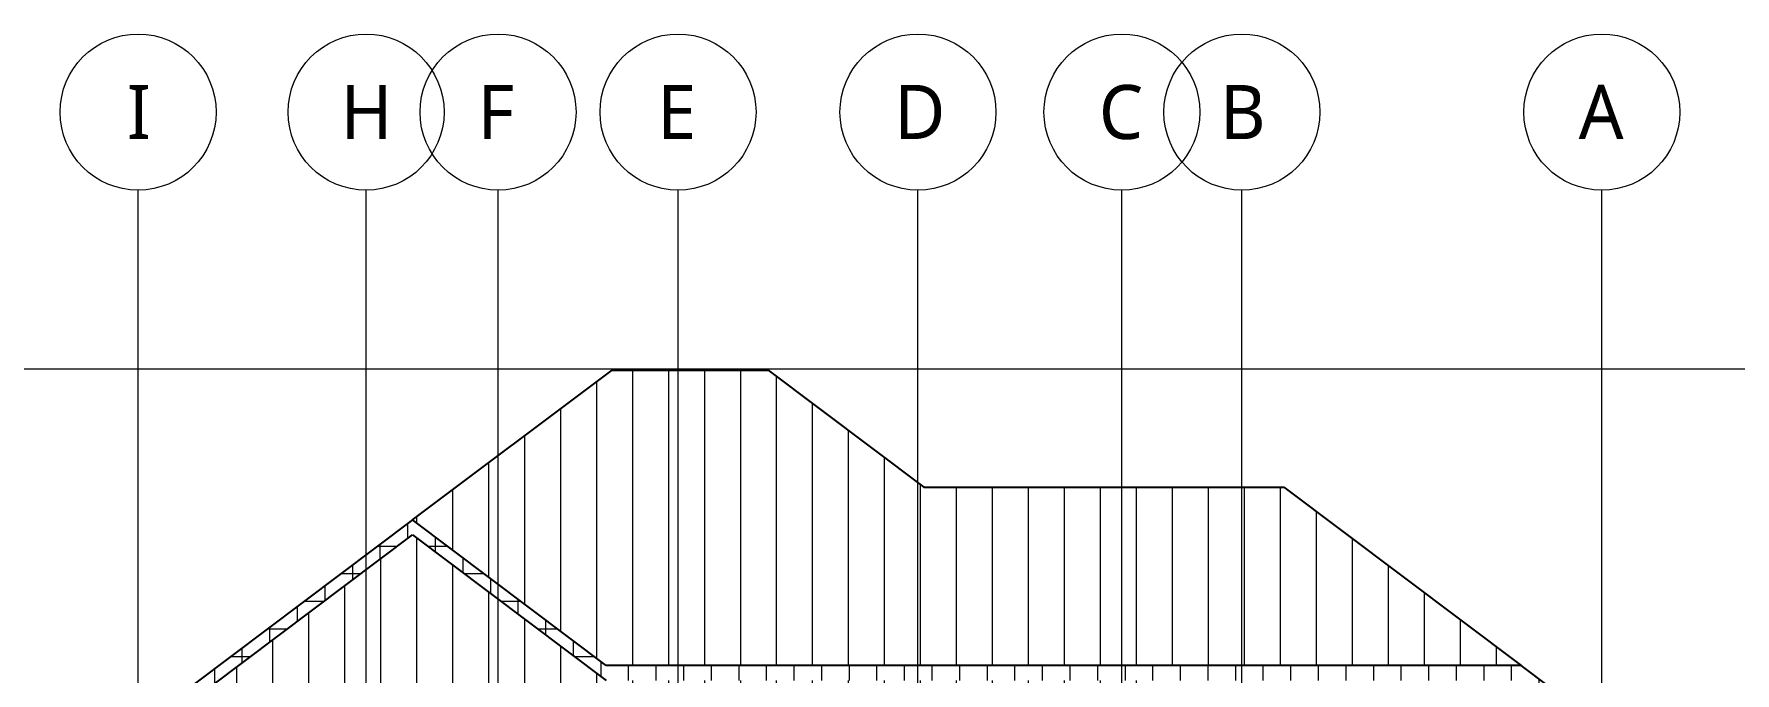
# Model space of a CAD drawing. Header units: millimetres. Extents: x -18254 to 14487, y -2297 to 13088.
# Drawn here: x -10690 to 3488, y 7767 to 13088 of the extents above; entities that cross this region are included whole.
import ezdxf

# ---------------------------------------------------------------- set-up
doc = ezdxf.new("R2010")
doc.units = ezdxf.units.MM
doc.layers.add('Line', color=250, linetype='Continuous', lineweight=15)
doc.styles.add('Trebuchet MS_1', font='trebuc.ttf', dxfattribs={"height": 450})

# ---------------------------------------------------------------- blocks, each defined once
blk = doc.blocks.new('Grid - M_Grid Head - Circle-50561-Section 3')
at = {"layer": 'Line', "lineweight": 9}
blk.add_circle((2378, 12438), 650, dxfattribs=at)

msp = doc.modelspace()

# ---------------------------------------------------------------- hatches: boundary and pattern name
at = {"lineweight": 9}
h = msp.add_hatch(dxfattribs=at)
h.set_pattern_fill('FP_4', color=256, style=0, pattern_type=2)
h.set_pattern_definition([(90, (0, 6449.36), (-300, 2e-14), [])])
h.paths.add_polyline_path([(-2283, 7829), (1705, 7829), (-272, 9313), (-3272, 9313), (-4572, 10288), (-5872, 10288), (-7535, 9041), (-5920, 7829), (-3960, 7829)])
h = msp.add_hatch(dxfattribs=at)
h.set_pattern_fill('FP_2', color=256, style=0, pattern_type=2)
h.set_pattern_definition([(0, (-2283.7, 5143.75), (0, 230), []), (90, (-2283.7, 5143.75), (-230, 1e-14), [])])
h.paths.add_polyline_path([(-9822, 7200), (-7535, 8916), (-5920, 7704), (1705, 7704), (2378, 7200), (2378, 7325), (1705, 7829), (-5920, 7829), (-7535, 9041), (-9822, 7325)])
h = msp.add_hatch(dxfattribs=at)
h.set_pattern_fill('FP_3', color=256, style=0, pattern_type=2)
h.set_pattern_definition([(90, (0, 11822.64), (-300, 2e-14), [])])
h.paths.add_polyline_path([(-1672, 7200), (-622, 7200), (-1295, 7704), (-5920, 7704), (-7535, 8916), (-9822, 7200), (-2283, 7200)])

# ---------------------------------------------------------------- linework, layer by layer
for p, q in [((-9822, -2297), (-9822, 11788)), ((-7922, -2297), (-7922, 11788)), ((-6822, -2297), (-6822, 11788)), ((-5322, -2297), (-5322, 11788)), ((-3322, -2297), (-3322, 11788)), ((-1622, -2297), (-1622, 11788)), ((-622, -2297), (-622, 11788)), ((2378, -2297), (2378, 11788)), ((-18254, 10300), (13687, 10300))]:
    msp.add_line(p, q, dxfattribs=at)
for p, q in [((-7535, 9041), (-5872, 10288)), ((-5872, 10288), (-4572, 10288)), ((-4572, 10288), (-3272, 9313)), ((-3272, 9313), (-272, 9313)), ((-272, 9313), (1705, 7829)), ((-7535, 9041), (-9822, 7325)), ((-5920, 7829), (-7535, 9041)), ((-9822, 7200), (-7535, 8916)), ((-7535, 8916), (-5920, 7704)), ((1705, 7829), (-5920, 7829)), ((2378, 7325), (1705, 7829))]:
    msp.add_line(p, q)

# ---------------------------------------------------------------- block references
for p in [(-12200, 0), (-10300, 0), (-9200, 0), (-7700, 0), (-5700, 0), (-4000, 0), (0, 0)]:
    msp.add_blockref('Grid - M_Grid Head - Circle-50561-Section 3', p, dxfattribs=at)

# ---------------------------------------------------------------- next in the draw order: texts
at = {"lineweight": 9, "char_height": 450, "attachment_point": 1, "style": 'Trebuchet MS_1', "bg_fill": 3, "box_fill_scale": 1.25, "bg_fill_color": 256, "bg_fill_true_color": 13158600, "bg_fill_transparency": 0}
for s, insert, width in [('I', (-9915, 12664), 216.46), ('H', (-8135, 12664), 505.06), ('F', (-6992, 12664), 400.84), ('E', (-5495, 12664), 408.86), ('D', (-3521, 12664), 473), ('C', (-1815, 12664), 456.96), ('A', (2185, 12664), 456.96)]:
    msp.add_mtext(s, dxfattribs=dict(at, insert=insert, width=width))

# ---------------------------------------------------------------- next in the draw order: block references
at = {"lineweight": 9}
msp.add_blockref('Grid - M_Grid Head - Circle-50561-Section 3', (-3000, 0), dxfattribs=at)

# ---------------------------------------------------------------- next in the draw order: texts
at = {"lineweight": 9, "insert": (-805, 12664), "char_height": 450, "width": 432.91, "attachment_point": 1, "style": 'Trebuchet MS_1', "bg_fill": 3, "box_fill_scale": 1.25, "bg_fill_color": 256, "bg_fill_true_color": 13158600, "bg_fill_transparency": 0}
msp.add_mtext('B', dxfattribs=at)

doc.saveas('drawing.dxf')
